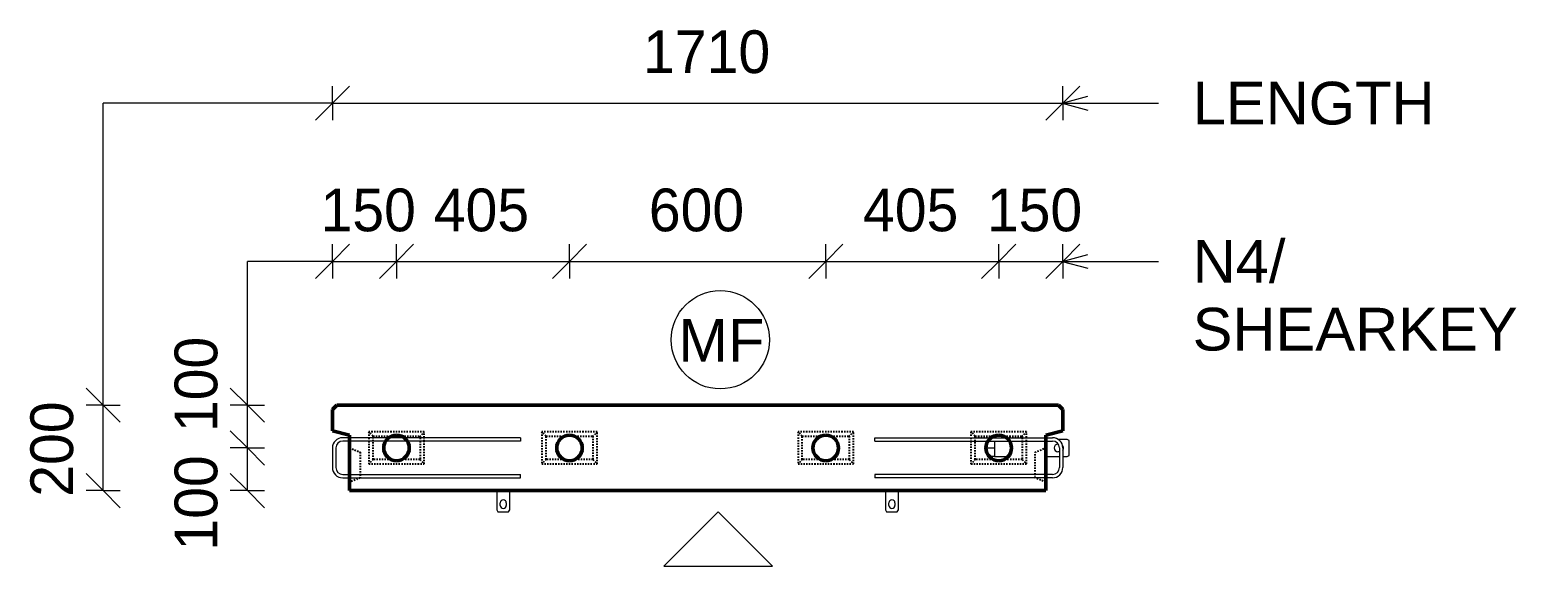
# Model space of a CAD drawing. Header units: millimetres. Extents: x 1421 to 26924, y -2138 to 20093.
# Drawn here: x 5706 to 9187, y 17758 to 19015 of the extents above; entities that cross this region are included whole.
import ezdxf

# ---------------------------------------------------------------- set-up
doc = ezdxf.new("R2010")
doc.units = ezdxf.units.MM
doc.linetypes.add('Dash', pattern=[6.36, 3.18, -3.18])
for name, color, linetype, lineweight in [('A-ANNO-DIMS', 211, 'Continuous', 9), ('A-ANNO-DIMS-40', 211, 'Continuous', 9), ('A-DETL-THIN', 151, 'Continuous', 18), ('A-GENM', 13, 'Continuous', 18), ('A-WALL', 113, 'Continuous', 25), ('A-WALL-HDLN', 110, 'Dash', 25), ('G-ANNO-TEXT', 231, 'Continuous', 9), ('S-RBAR', 171, 'Continuous', 18)]:
    doc.layers.add(name, color=color, linetype=linetype, lineweight=lineweight)
doc.styles.add('Arial', font='arial.ttf', dxfattribs={"height": 100})
doc.styles.add('Nirmala UI Semilight', font='NirmalaS.ttf', dxfattribs={"height": 100})
doc.dimstyles.new('Arrow_Filled_-_2_5_NI_UI', dxfattribs={"dimscale": 304.8, "dimtxt": 104.736395, "dimasz": 0.262467, "dimexe": 0.131234, "dimexo": 0.0625, "dimgap": 0.131234, "dimtad": 1, "dimdec": 4, "dimzin": 0, "dimdsep": 46, "dimtxsty": 'Nirmala UI Semilight', "dimblk1": 'OBLIQUE', "dimblk2": 'OBLIQUE', "dimsah": 1, "dimcen": 0.09, "dimazin": 0, "dimtfac": 1, "dimtdec": 4, "dimtix": 1, "dimtmove": 0, "dimatfit": 3, "dimfxl": 0.131234, "dimfxlon": 1, "dimtvp": 1, "dimtolj": 1, "dimtzin": 0, "dimarcsym": 2})
doc.dimstyles.new('Arrow_Filled_-_2_5_NI_UI_2', dxfattribs={"dimscale": 304.8, "dimtxt": 104.736395, "dimasz": 0.262467, "dimexe": 0.131234, "dimexo": 0.0625, "dimgap": 0.131234, "dimtad": 1, "dimdec": 4, "dimzin": 0, "dimdsep": 46, "dimtxsty": 'Nirmala UI Semilight', "dimblk1": 'OBLIQUE', "dimblk2": 'OBLIQUE', "dimsah": 1, "dimcen": 0.09, "dimazin": 0, "dimtfac": 1, "dimtdec": 4, "dimtix": 1, "dimtmove": 2, "dimatfit": 3, "dimfxl": 0.131234, "dimfxlon": 1, "dimtvp": 1, "dimtolj": 1, "dimtzin": 0, "dimarcsym": 2})

# ---------------------------------------------------------------- blocks, each defined once
blk = doc.blocks.new('RR spread anchor face based - RR-SA-2_5-150-1726819-Elevation Top')
at = {"layer": 'A-GENM'}
for p, q in [((2993.8, 17935.4), (2993.8, 17890.4)), ((3023.8, 17890.4), (3023.8, 17935.4)), ((2993.8, 17890.4), (2996.3, 17885.4)), ((3001.8, 17900.9), (3001.8, 17906.9)), ((3015.8, 17906.9), (3015.8, 17900.9)), ((3021.3, 17885.4), (3023.8, 17890.4)), ((2996.3, 17885.4), (3021.3, 17885.4))]:
    blk.add_line(p, q, dxfattribs=at)
for centre, start, end in [((3008.8, 17906.9), 0, 180), ((3008.8, 17900.9), 180, 0)]:
    blk.add_arc(centre, 7, start, end, dxfattribs=at)
blk = doc.blocks.new('RR spread anchor face based - RR-SA-3_0-200-1726827-Elevation Top')
at = {"layer": 'A-GENM'}
for p, q in [((4140.3, 18035.4), (4158.8, 18035.4)), ((4158.8, 18051.4), (4158.8, 18035.4)), ((4158.8, 18051.4), (4158.8, 18015.4)), ((4158.8, 18035.4), (4158.8, 18015.4)), ((4328.8, 18055.4), (4307.9, 18055.4)), ((4333.8, 18052.9), (4328.8, 18055.4)), ((4333.8, 18017.9), (4333.8, 18052.9)), ((4158.8, 18015.4), (4148.1, 18015.4)), ((4158.8, 18015.4), (4189.5, 18015.4)), ((4278.8, 18015.4), (4310.8, 18015.4)), ((4310.8, 18026.4), (4307.5, 18026.4)), ((4318.8, 18015.4), (4328.8, 18015.4)), ((4328.8, 18015.4), (4333.8, 18017.9))]:
    blk.add_line(p, q, dxfattribs=at)
for centre, start, end in [((4307.5, 18035.4), 90, 270), ((4311.5, 18035.4), 325.337, 43.1233)]:
    blk.add_arc(centre, 9, start, end, dxfattribs=at)
blk = doc.blocks.new('DIMBLOCK23-Elevation Top')
at = {"layer": 'A-ANNO-DIMS-40'}
for p, q in [((6415, 18842.7), (6455, 18882.7)), ((6415, 18842.7), (6415, 18882.7)), ((8125, 18842.7), (8165, 18882.7)), ((8125, 18842.7), (8125, 18882.7)), ((6415, 18842.7), (6375, 18802.7)), ((6415, 18842.7), (8125, 18842.7)), ((6415, 18842.7), (6415, 18802.7)), ((8125, 18842.7), (8085, 18802.7)), ((8125, 18842.7), (8125, 18802.7))]:
    blk.add_line(p, q, dxfattribs=at)
at = {"layer": 'A-ANNO-DIMS-40', "color": 0, "insert": (7142.4, 19013.1), "char_height": 100, "width": 306.211, "attachment_point": 1, "line_spacing_factor": 1.142579, "style": 'Nirmala UI Semilight'}
blk.add_mtext('1710', dxfattribs=at)
blk = doc.blocks.new('_Oblique')
at = {"color": 0, "linetype": 'ByBlock', "lineweight": -2}
blk.add_line((-0.5, -0.5), (0.5, 0.5), dxfattribs=at)
blk = doc.blocks.new('DIMBLOCK24-Elevation Top')
at = {"layer": 'A-ANNO-DIMS-40'}
for p, q in [((6415, 18472.2), (6455, 18512.2)), ((6415, 18472.2), (6415, 18512.2)), ((6565, 18472.2), (6605, 18512.2)), ((6565, 18472.2), (6565, 18512.2)), ((6415, 18472.2), (6375, 18432.2)), ((6415, 18472.2), (6565, 18472.2)), ((6415, 18472.2), (6415, 18432.2)), ((6565, 18472.2), (6525, 18432.2)), ((6565, 18472.2), (6565, 18432.2))]:
    blk.add_line(p, q, dxfattribs=at)
at = {"layer": 'A-ANNO-DIMS-40', "color": 0, "insert": (6387.2, 18642.7), "char_height": 100, "width": 246.797, "attachment_point": 1, "line_spacing_factor": 1.142579, "style": 'Nirmala UI Semilight'}
blk.add_mtext('150', dxfattribs=at)
blk = doc.blocks.new('DIMBLOCK25-Elevation Top')
at = {"layer": 'A-ANNO-DIMS-40'}
for p, q in [((6565, 18472.2), (6605, 18512.2)), ((6565, 18472.2), (6565, 18512.2)), ((6970, 18472.2), (7010, 18512.2)), ((6970, 18472.2), (6970, 18512.2)), ((6565, 18472.2), (6525, 18432.2)), ((6565, 18472.2), (6970, 18472.2)), ((6565, 18472.2), (6565, 18432.2)), ((6970, 18472.2), (6930, 18432.2)), ((6970, 18472.2), (6970, 18432.2))]:
    blk.add_line(p, q, dxfattribs=at)
at = {"layer": 'A-ANNO-DIMS-40', "color": 0, "insert": (6652.3, 18642.7), "char_height": 100, "width": 276.504, "attachment_point": 1, "line_spacing_factor": 1.142579, "style": 'Nirmala UI Semilight'}
blk.add_mtext('405', dxfattribs=at)
blk = doc.blocks.new('DIMBLOCK26-Elevation Top')
at = {"layer": 'A-ANNO-DIMS-40'}
for p, q in [((6970, 18472.2), (7010, 18512.2)), ((6970, 18472.2), (6970, 18512.2)), ((7570, 18472.2), (7610, 18512.2)), ((7570, 18472.2), (7570, 18512.2)), ((6970, 18472.2), (6930, 18432.2)), ((6970, 18472.2), (7570, 18472.2)), ((6970, 18472.2), (6970, 18432.2)), ((7570, 18472.2), (7530, 18432.2)), ((7570, 18472.2), (7570, 18432.2))]:
    blk.add_line(p, q, dxfattribs=at)
at = {"layer": 'A-ANNO-DIMS-40', "color": 0, "insert": (7155.8, 18642.7), "char_height": 100, "width": 274.219, "attachment_point": 1, "line_spacing_factor": 1.142579, "style": 'Nirmala UI Semilight'}
blk.add_mtext('600', dxfattribs=at)
blk = doc.blocks.new('DIMBLOCK27-Elevation Top')
at = {"layer": 'A-ANNO-DIMS-40'}
for p, q in [((7570, 18472.2), (7610, 18512.2)), ((7570, 18472.2), (7570, 18512.2)), ((7975, 18472.2), (8015, 18512.2)), ((7975, 18472.2), (7975, 18512.2)), ((7570, 18472.2), (7530, 18432.2)), ((7570, 18472.2), (7975, 18472.2)), ((7570, 18472.2), (7570, 18432.2)), ((7975, 18472.2), (7935, 18432.2)), ((7975, 18472.2), (7975, 18432.2))]:
    blk.add_line(p, q, dxfattribs=at)
at = {"layer": 'A-ANNO-DIMS-40', "color": 0, "insert": (7657.3, 18642.7), "char_height": 100, "width": 276.504, "attachment_point": 1, "line_spacing_factor": 1.142579, "style": 'Nirmala UI Semilight'}
blk.add_mtext('405', dxfattribs=at)
blk = doc.blocks.new('DIMBLOCK28-Elevation Top')
at = {"layer": 'A-ANNO-DIMS-40'}
for p, q in [((7975, 18472.2), (8015, 18512.2)), ((7975, 18472.2), (7975, 18512.2)), ((8125, 18472.2), (8165, 18512.2)), ((8125, 18472.2), (8125, 18512.2)), ((7975, 18472.2), (7935, 18432.2)), ((7975, 18472.2), (8125, 18472.2)), ((7975, 18472.2), (7975, 18432.2)), ((8125, 18472.2), (8085, 18432.2)), ((8125, 18472.2), (8125, 18432.2))]:
    blk.add_line(p, q, dxfattribs=at)
at = {"layer": 'A-ANNO-DIMS-40', "color": 0, "insert": (7947.2, 18642.7), "char_height": 100, "width": 246.797, "attachment_point": 1, "line_spacing_factor": 1.142579, "style": 'Nirmala UI Semilight'}
blk.add_mtext('150', dxfattribs=at)
blk = doc.blocks.new('DIMBLOCK29-Elevation Top')
at = {"layer": 'A-ANNO-DIMS-40'}
for p, q in [((5878.2, 18135.4), (5838.2, 18175.4)), ((5878.2, 18135.4), (5838.2, 18135.4)), ((5878.2, 17935.4), (5878.2, 18135.4)), ((5878.2, 18135.4), (5918.2, 18095.4)), ((5878.2, 18135.4), (5918.2, 18135.4)), ((5878.2, 17935.4), (5838.2, 17975.4)), ((5878.2, 17935.4), (5838.2, 17935.4)), ((5878.2, 17935.4), (5918.2, 17895.4)), ((5878.2, 17935.4), (5918.2, 17935.4))]:
    blk.add_line(p, q, dxfattribs=at)
at = {"layer": 'A-ANNO-DIMS-40', "color": 0, "insert": (5707.8, 17921.2), "char_height": 100, "width": 274.219, "attachment_point": 1, "rotation": 90, "line_spacing_factor": 1.142579, "style": 'Nirmala UI Semilight'}
blk.add_mtext('200', dxfattribs=at)
blk = doc.blocks.new('DIMBLOCK30-Elevation Top')
at = {"layer": 'A-ANNO-DIMS-40'}
for p, q in [((6215.9, 18035.4), (6175.9, 18075.4)), ((6215.9, 18035.4), (6175.9, 18035.4)), ((6215.9, 17935.4), (6215.9, 18035.4)), ((6215.9, 18035.4), (6255.9, 17995.4)), ((6215.9, 18035.4), (6255.9, 18035.4)), ((6215.9, 17935.4), (6175.9, 17975.4)), ((6215.9, 17935.4), (6175.9, 17935.4)), ((6215.9, 17935.4), (6255.9, 17895.4)), ((6215.9, 17935.4), (6255.9, 17935.4))]:
    blk.add_line(p, q, dxfattribs=at)
at = {"layer": 'A-ANNO-DIMS-40', "color": 0, "insert": (6045.4, 17795.1), "char_height": 100, "width": 246.797, "attachment_point": 1, "rotation": 90, "line_spacing_factor": 1.142579, "style": 'Nirmala UI Semilight'}
blk.add_mtext('100', dxfattribs=at)
blk = doc.blocks.new('DIMBLOCK31-Elevation Top')
at = {"layer": 'A-ANNO-DIMS-40'}
for p, q in [((6215.9, 18135.4), (6175.9, 18175.4)), ((6215.9, 18135.4), (6175.9, 18135.4)), ((6215.9, 18035.4), (6215.9, 18135.4)), ((6215.9, 18135.4), (6255.9, 18095.4)), ((6215.9, 18135.4), (6255.9, 18135.4)), ((6215.9, 18035.4), (6175.9, 18075.4)), ((6215.9, 18035.4), (6175.9, 18035.4)), ((6215.9, 18035.4), (6255.9, 17995.4)), ((6215.9, 18035.4), (6255.9, 18035.4))]:
    blk.add_line(p, q, dxfattribs=at)
at = {"layer": 'A-ANNO-DIMS-40', "color": 0, "insert": (6045.4, 18072.5), "char_height": 100, "width": 246.797, "attachment_point": 1, "rotation": 90, "line_spacing_factor": 1.142579, "style": 'Nirmala UI Semilight'}
blk.add_mtext('100', dxfattribs=at)

msp = doc.modelspace()

# ---------------------------------------------------------------- linework, layer by layer
at = {"layer": 'A-DETL-THIN'}
for p, q in [((5878.22895, 18135.4305), (5878.22895, 18842.65539)), ((6415.01679, 18842.65539), (5878.22895, 18842.65539)), ((6215.85874, 18135.4305), (6215.85874, 18472.19497)), ((6415.01679, 18472.19497), (6215.85874, 18472.19497)), ((7318.3336, 17885.59305), (7191.05438, 17758.31383)), ((7445.61282, 17758.31383), (7318.3336, 17885.59305)), ((7191.05438, 17758.31383), (7445.61282, 17758.31383))]:
    msp.add_line(p, q, dxfattribs=at)
msp.add_circle((7322.99291, 18288.64337), 115, dxfattribs=at)
at = {"layer": 'A-WALL', "lineweight": 50}
for p, q in [((6425.01938, 18135.4305), (6415.01679, 18125.42792)), ((8115.01421, 18135.4305), (6425.01938, 18135.4305)), ((8125.01679, 18125.42792), (8115.01421, 18135.4305)), ((6415.01679, 18125.42792), (6415.01679, 18075.4305)), ((8125.01679, 18075.4305), (8125.01679, 18125.42792)), ((6415.01679, 18075.4305), (6455.01679, 18065.4305)), ((6455.01679, 18065.4305), (6455.01679, 17935.4305)), ((8085.01679, 18065.4305), (8125.01679, 18075.4305)), ((8085.01679, 17935.4305), (8085.01679, 18065.4305)), ((6455.01679, 17935.4305), (8085.01679, 17935.4305))]:
    msp.add_line(p, q, dxfattribs=at)
for centre, start, end in [((6565.01679, 18035.4305), 90, 270), ((6565.01679, 18035.4305), 270, 90), ((6970.01679, 18035.4305), 90, 270), ((6970.01679, 18035.4305), 270, 90), ((7570.01679, 18035.4305), 90, 270), ((7570.01679, 18035.4305), 270, 90), ((7975.01679, 18035.4305), 90, 270), ((7975.01679, 18035.4305), 270, 90)]:
    msp.add_arc(centre, 30, start, end, dxfattribs=at)
at = {"layer": 'A-WALL-HDLN'}
for p, q in [((6630.01679, 18072.9305), (6500.01679, 18072.9305)), ((6500.01679, 18072.9305), (6500.01679, 18059.48011)), ((6510.01679, 18062.9305), (6500.01679, 18072.9305)), ((6630.01679, 18072.9305), (6620.01679, 18062.9305)), ((6630.01679, 18059.48011), (6630.01679, 18072.9305)), ((7035.01679, 18072.9305), (6905.01679, 18072.9305)), ((6905.01679, 18072.9305), (6905.01679, 17997.9305)), ((6915.01679, 18062.9305), (6905.01679, 18072.9305)), ((7035.01679, 18072.9305), (7025.01679, 18062.9305)), ((7035.01679, 17997.9305), (7035.01679, 18072.9305)), ((7635.01679, 18072.9305), (7505.01679, 18072.9305)), ((7505.01679, 18072.9305), (7505.01679, 17997.9305)), ((7515.01679, 18062.9305), (7505.01679, 18072.9305)), ((7635.01679, 18072.9305), (7625.01679, 18062.9305)), ((7635.01679, 17997.9305), (7635.01679, 18072.9305)), ((8040.01679, 18072.9305), (7910.01679, 18072.9305)), ((7910.01679, 18072.9305), (7910.01679, 18059.48011)), ((7920.01679, 18062.9305), (7910.01679, 18072.9305)), ((8040.01679, 18072.9305), (8030.01679, 18062.9305)), ((8040.01679, 18059.48011), (8040.01679, 18072.9305)), ((6455.0664, 18035.41066), (6480.01679, 18025.4305)), ((6500.01679, 18059.38089), (6500.01679, 18051.48011)), ((6500.01679, 18051.38089), (6500.01679, 17997.9305)), ((6510.01679, 18062.9305), (6553.02722, 18062.9305)), ((6510.01679, 18059.48011), (6510.01679, 18062.9305)), ((6510.01679, 18051.48011), (6510.01679, 18059.38089)), ((6510.01679, 18007.9305), (6510.01679, 18051.38089)), ((6577.00637, 18062.9305), (6620.01679, 18062.9305)), ((6620.01679, 18062.9305), (6620.01679, 18059.48011)), ((6620.01679, 18059.38089), (6620.01679, 18051.48011)), ((6620.01679, 18051.38089), (6620.01679, 18007.9305)), ((6630.01679, 18051.48011), (6630.01679, 18059.38089)), ((6630.01679, 17997.9305), (6630.01679, 18051.38089)), ((6915.01679, 18062.9305), (6958.02722, 18062.9305)), ((6915.01679, 18007.9305), (6915.01679, 18062.9305)), ((6982.00637, 18062.9305), (7025.01679, 18062.9305)), ((7025.01679, 18062.9305), (7025.01679, 18007.9305)), ((7515.01679, 18062.9305), (7558.02722, 18062.9305)), ((7515.01679, 18007.9305), (7515.01679, 18062.9305)), ((7582.00637, 18062.9305), (7625.01679, 18062.9305)), ((7625.01679, 18062.9305), (7625.01679, 18007.9305)), ((7910.01679, 18059.38089), (7910.01679, 18051.48011)), ((7910.01679, 18051.38089), (7910.01679, 17997.9305)), ((7920.01679, 18062.9305), (7963.02722, 18062.9305)), ((7920.01679, 18059.48011), (7920.01679, 18062.9305)), ((7920.01679, 18051.48011), (7920.01679, 18059.38089)), ((7920.01679, 18007.9305), (7920.01679, 18051.38089)), ((7987.00637, 18062.9305), (8030.01679, 18062.9305)), ((8030.01679, 18062.9305), (8030.01679, 18059.48011)), ((8030.01679, 18059.38089), (8030.01679, 18051.48011)), ((8030.01679, 18051.38089), (8030.01679, 18007.9305)), ((8040.01679, 18051.48011), (8040.01679, 18059.38089)), ((8040.01679, 17997.9305), (8040.01679, 18051.38089)), ((8060.01679, 18025.4305), (8085.01679, 18035.4305)), ((6480.01679, 18025.4305), (6480.01679, 17973.48011)), ((6510.01679, 18007.9305), (6500.01679, 17997.9305)), ((6500.01679, 17997.9305), (6630.01679, 17997.9305)), ((6553.02722, 18007.9305), (6510.01679, 18007.9305)), ((6620.01679, 18007.9305), (6577.00637, 18007.9305)), ((6620.01679, 18007.9305), (6630.01679, 17997.9305)), ((6915.01679, 18007.9305), (6905.01679, 17997.9305)), ((6905.01679, 17997.9305), (7035.01679, 17997.9305)), ((6958.02722, 18007.9305), (6915.01679, 18007.9305)), ((7025.01679, 18007.9305), (6982.00637, 18007.9305)), ((7025.01679, 18007.9305), (7035.01679, 17997.9305)), ((7515.01679, 18007.9305), (7505.01679, 17997.9305)), ((7505.01679, 17997.9305), (7635.01679, 17997.9305)), ((7558.02722, 18007.9305), (7515.01679, 18007.9305)), ((7625.01679, 18007.9305), (7582.00637, 18007.9305)), ((7625.01679, 18007.9305), (7635.01679, 17997.9305)), ((7920.01679, 18007.9305), (7910.01679, 17997.9305)), ((7910.01679, 17997.9305), (8040.01679, 17997.9305)), ((7963.02722, 18007.9305), (7920.01679, 18007.9305)), ((8030.01679, 18007.9305), (7987.00637, 18007.9305)), ((8030.01679, 18007.9305), (8040.01679, 17997.9305)), ((8060.01679, 17973.48011), (8060.01679, 18025.4305)), ((6479.89277, 17965.38089), (6455.01679, 17955.4305)), ((6480.01679, 17973.38089), (6480.01679, 17965.4305)), ((8060.01679, 17965.4305), (8060.01679, 17973.38089)), ((8084.96718, 17955.45035), (8060.14082, 17965.38089))]:
    msp.add_line(p, q, dxfattribs=at)
at = {"layer": 'G-ANNO-TEXT', "color": 10}
for p, q in [((8123.42298, 18842.72528), (8183.42298, 18858.80223)), ((8123.42298, 18842.72528), (8183.42298, 18826.64833)), ((8123.42298, 18842.72528), (8348.9708, 18842.72528)), ((8123.42298, 18472.26486), (8183.42298, 18488.34181)), ((8123.42298, 18472.26486), (8183.42298, 18456.18791)), ((8123.42298, 18472.26486), (8348.9708, 18472.26486))]:
    msp.add_line(p, q, dxfattribs=at)
at = {"layer": 'S-RBAR'}
for p, q in [((6415.01679, 18035.4305), (6415.01679, 17989.4305)), ((6423.01679, 18035.4305), (6423.01679, 17989.4305)), ((6855.01679, 18059.4305), (6439.01679, 18059.4305)), ((6855.01679, 18051.4305), (6439.01679, 18051.4305)), ((6855.01679, 18059.4305), (6855.01679, 18051.4305)), ((7685.01679, 18059.4305), (8101.01679, 18059.4305)), ((7685.01679, 18051.4305), (7685.01679, 18059.4305)), ((7685.01679, 18051.4305), (8101.01679, 18051.4305)), ((8117.01679, 18035.4305), (8117.01679, 17989.4305)), ((8125.01679, 18035.4305), (8125.01679, 17989.4305)), ((6439.01679, 17973.4305), (6855.01679, 17973.4305)), ((6439.01679, 17965.4305), (6855.01679, 17965.4305)), ((6855.01679, 17965.4305), (6855.01679, 17973.4305)), ((8101.01679, 17973.4305), (7685.01679, 17973.4305)), ((7685.01679, 17973.4305), (7685.01679, 17965.4305)), ((8101.01679, 17965.4305), (7685.01679, 17965.4305))]:
    msp.add_line(p, q, dxfattribs=at)
for centre, radius, start, end in [((6439.01679, 18035.4305), 24, 90, 180), ((6439.01679, 18035.4305), 16, 90, 180), ((8101.01679, 18035.4305), 24, 0, 90), ((8101.01679, 18035.4305), 16, 0, 90), ((6439.01679, 17989.4305), 24, 180, 270), ((6439.01679, 17989.4305), 16, 180, 270), ((8101.01679, 17989.4305), 16, 270, 360), ((8101.01679, 17989.4305), 24, 270, 360)]:
    msp.add_arc(centre, radius, start, end, dxfattribs=at)

# ---------------------------------------------------------------- block references
at = {"layer": 'A-GENM'}
for name, p in [('RR spread anchor face based - RR-SA-3_0-200-1726827-Elevation Top', (3806.20969, 0)), ('RR spread anchor face based - RR-SA-2_5-150-1726819-Elevation Top', (3806.20969, 0)), ('RR spread anchor face based - RR-SA-2_5-150-1726819-Elevation Top', (4716.20969, 0))]:
    msp.add_blockref(name, p, dxfattribs=at)

# ---------------------------------------------------------------- texts
at = {"layer": 'G-ANNO-TEXT', "color": 7, "char_height": 100, "attachment_point": 1, "style": 'Arial'}
for s, insert, width in [('LENGTH', (8428.9708, 18892.72528), 686.2445), ('N4/', (8428.9708, 18522.26486), 262.9535), ('SHEARKEY', (8428.9708, 18363.51486), 917.1305), ('MF', (7224.74142, 18337.22673), 240.50625)]:
    msp.add_mtext(s, dxfattribs=dict(at, insert=insert, width=width))

# ---------------------------------------------------------------- dimensions: what is measured, and where the dimension line sits
at = {"layer": 'A-ANNO-DIMS'}
for base, p1, p2, override, picture, middle in [((8125.01679, 18842.65539), (6415.01679, 18802.65539), (8125.01679, 18802.65539), {"dimpost": '<>', "dimfxl": 1710}, 'DIMBLOCK23-Elevation Top', (7270.01679, 18934.60797)), ((6565.01679, 18472.19497), (6415.01679, 18432.19497), (6565.01679, 18432.19497), {"dimpost": '<>', "dimfxl": 150}, 'DIMBLOCK24-Elevation Top', (6490.01679, 18564.14755)), ((6970.01679, 18472.19497), (6565.01679, 18432.19497), (6970.01679, 18432.19497), {"dimpost": '<>', "dimfxl": 405}, 'DIMBLOCK25-Elevation Top', (6767.51679, 18563.86861)), ((7570.01679, 18472.19497), (6970.01679, 18432.19497), (7570.01679, 18432.19497), {"dimpost": '<>', "dimfxl": 600}, 'DIMBLOCK26-Elevation Top', (7270.01679, 18563.90348)), ((7975.01679, 18472.19497), (7570.01679, 18432.19497), (7975.01679, 18432.19497), {"dimpost": '<>', "dimfxl": 405}, 'DIMBLOCK27-Elevation Top', (7772.51679, 18563.86861)), ((8125.01679, 18472.19497), (7975.01679, 18432.19497), (8125.01679, 18432.19497), {"dimpost": '<>', "dimfxl": 150}, 'DIMBLOCK28-Elevation Top', (8050.01679, 18564.14755))]:
    dim = msp.add_linear_dim(base=base, p1=p1, p2=p2, dimstyle='Arrow_Filled_-_2_5_NI_UI', override=override, dxfattribs=at)
    dim.commit()
    dim.dimension.update_dxf_attribs({"geometry": picture, "text_midpoint": middle})
for base, p1, p2, picture, middle in [((6215.85874, 18135.4305), (6255.85874, 18035.4305), (6255.85874, 18135.4305), 'DIMBLOCK31-Elevation Top', (6112.05664, 18195.9332)), ((6215.85874, 18035.4305), (6255.85874, 17935.4305), (6255.85874, 18035.4305), 'DIMBLOCK30-Elevation Top', (6112.05664, 17918.48171))]:
    dim = msp.add_linear_dim(base=base, p1=p1, p2=p2, angle=90, dimstyle='Arrow_Filled_-_2_5_NI_UI_2', override={"dimpost": '<>', "dimfxl": 100}, dxfattribs=at)
    dim.commit()
    dim.dimension.update_dxf_attribs({"geometry": picture, "text_midpoint": middle, "dimtype": 160, "text_rotation": 90})
dim = msp.add_linear_dim(base=(5878.22895, 18135.4305), p1=(5918.22895, 17935.4305), p2=(5918.22895, 18135.4305), angle=90, dimstyle='Arrow_Filled_-_2_5_NI_UI', override={"dimpost": '<>', "dimfxl": 200}, dxfattribs=at)
dim.commit()
dim.dimension.update_dxf_attribs({"geometry": 'DIMBLOCK29-Elevation Top', "text_midpoint": (5786.55531, 18035.4305)})

doc.saveas('drawing.dxf')
